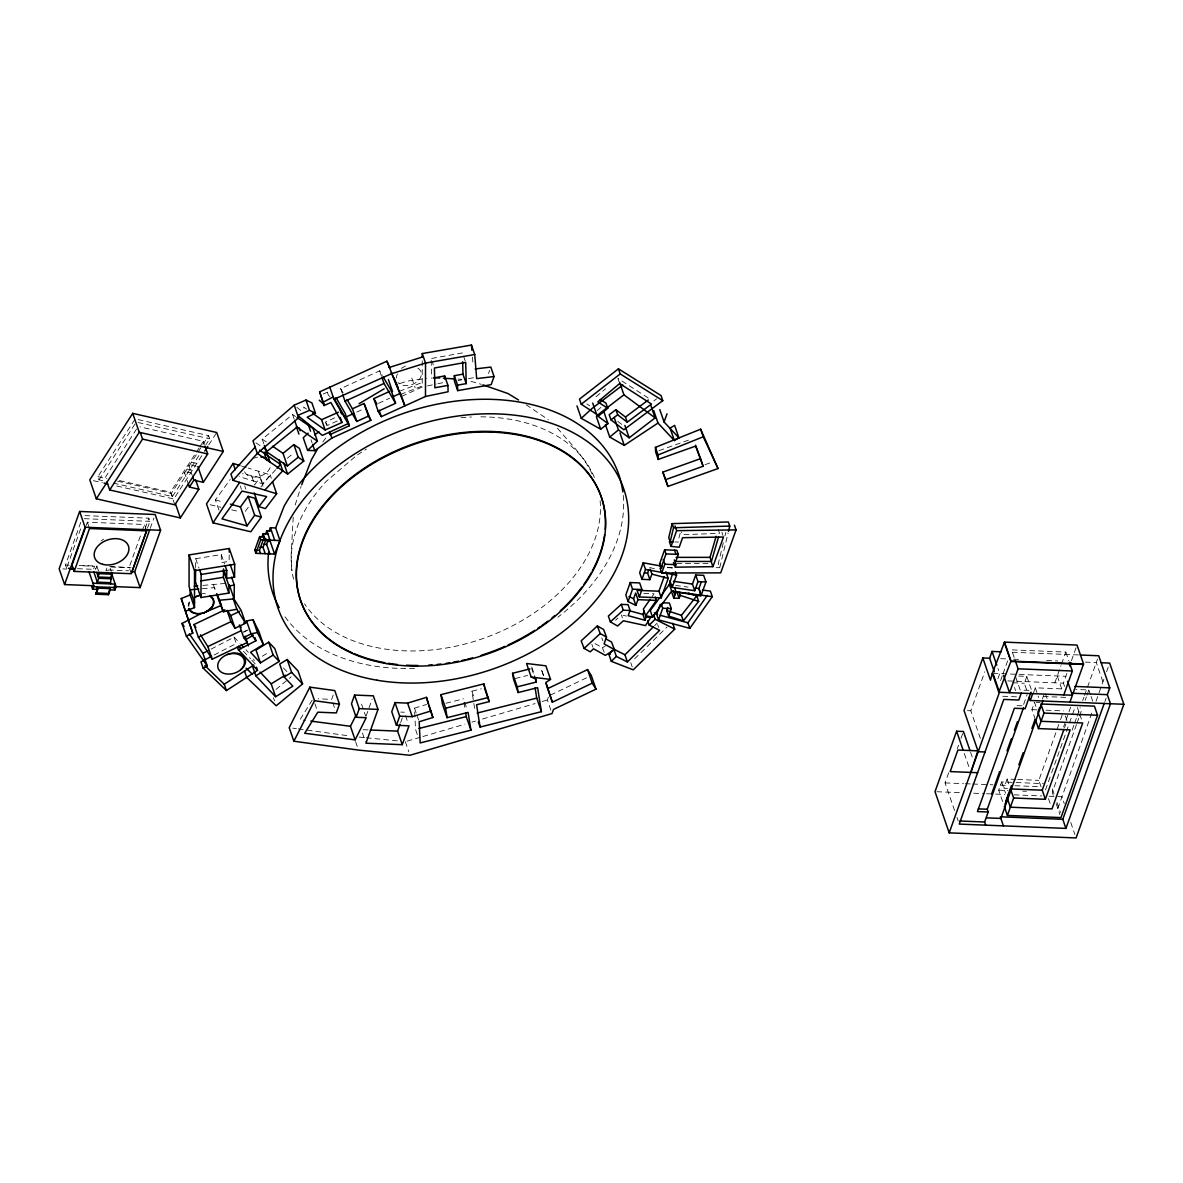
<?xml version="1.0" encoding="UTF-8"?>
<svg xmlns="http://www.w3.org/2000/svg" width="1183" height="1183" viewBox="0 0 1183 1183"><rect width="100%" height="100%" fill="white"/><g stroke="black" fill="none" stroke-linecap="round" stroke-linejoin="round"><path stroke-width="0.75" stroke-dasharray="5 3.75" d="M422.242 360.785L422.213 387.018L401.614 396.423M195.624 567.544L195.727 558.672L221.325 554.576L224.578 564.04M221.325 554.576L221.221 562.62L229.118 561.363L229.206 554.014M293.221 517.178L291.122 555.241L291.905 570.428M295.188 504.978L301.088 486.45M723.331 542.775L718.318 563.581L719.722 567.677L716.114 567.677M725.002 535.84L725.844 532.38M719.722 567.677L728.092 533.015M188.215 606.214A13.028 9.109 -19 0 1 188.674 603.714L189.25 601.925M678.894 538.058L680.521 532.069M66.559 568.254L65.479 565.09L80.74 522.368M67.18 566.539L81.228 527.234M86.108 525.636L87.335 522.206L144.474 524.513L146.648 530.827M93.649 568.86L94.581 566.273L80.03 565.681M79.113 565.37L96.858 566.095L95.66 569.422L94.581 566.273M106.869 568.077L105.938 570.664L109.087 570.798M131.328 573.711L129.154 567.396L141.413 533.089M142.019 531.374L144.474 524.513M145.169 528.446L148.836 518.198L85.013 515.611M147.476 528.195L149.916 521.348L148.836 518.198M150.197 528.417L153.923 517.991M333.207 694.968L331.639 699.36L318.197 698.813M366.094 716.114L372.127 699.197M488.49 373.547L489.644 370.309M400.653 722.532L403.107 715.671M550.864 710.155L547.359 699.966L548.823 695.855M954.592 810.547L945.069 782.895L948.736 772.617M957.313 748.632L958.541 745.201M960.98 738.355L963.435 731.493M980.367 738.443L970.844 710.776L984.774 671.781M997.89 678.776L999.709 673.689L997.949 668.543M1000.581 680.609L1002.4 675.508M1003.007 673.822L1007.901 660.099M1026.578 689.778L1024.33 683.256L1026.785 676.395L1018.607 676.055M1023.65 704.388L1027.125 694.658M1002.607 801.497L998.718 790.17L1001.661 781.948L1014.334 782.451M1033.528 692.75L1035.302 687.811L1062.999 688.935M1015.931 779.42L1007.117 779.065L1003.835 788.262L1007.458 788.41M1035.317 719.486L1031.931 709.637L1034.534 702.362L1036.796 708.928M1042.386 699.049L1044.234 693.844M1054.837 682.813L1060.944 665.718M1061.55 664.003L1065.824 652.07L1011.569 649.866L1015.118 660.203M1064.552 686.436L1063.413 683.153L1067.11 672.831M1071.443 660.691L1077.033 645.075M1041.084 786.917L1038.837 780.351L1059.924 721.334M1060.545 719.589L1063.029 712.654M1063.591 726.939L1065.439 721.778M1066.046 720.063L1070.955 706.325M1064.552 727.708L1065.794 724.233M1045.506 789.948L1051.036 774.481M1051.643 772.765L1068.841 724.661M1069.447 722.946L1071.902 716.07M1072.523 714.355L1074.977 707.478M1072.168 730.074L1074.016 724.883M1074.637 723.153L1076.5 717.963M1077.121 716.218L1080.212 707.567M1082.682 700.647L1083.924 697.186M1084.545 695.441L1097.513 659.153M1076.456 724.676L1052.264 792.344L1053.935 797.194M1077.077 722.946L1078.94 717.741M1079.547 716.011L1082.031 709.061M1085.136 700.395L1086.378 696.92M1087 695.19L1088.863 689.985L1075.924 689.452M1057.839 808.507L1092.915 709.963M1096.02 701.282L1101.595 685.652M1102.216 683.922L1104.079 678.717M1106.563 671.767L1109.048 664.831M1104.878 701.578L1106.12 698.118M397.399 373.872L396.823 375.647A12.88 8.991 -19 0 0 396.364 378.116M188.674 603.714L189.354 602.428M312.208 700.114L300.024 719.693L305.421 720.403M102.581 480.638L99.002 479.825L97.908 476.66L135.187 418.93L208.622 435.669L209.716 438.834L205.916 444.719M99.002 479.825L136.282 422.094M105.361 477.341L138.204 426.471M174.847 504.816L170.5 492.187L195.402 453.636M196.393 452.083L199.38 447.47M200.371 445.932L203.358 441.318L139.964 426.871M113.331 483.093L172.437 496.564L171.343 493.415L197.206 453.355M198.167 451.876L208.622 435.669M172.437 496.564L199.247 455.041M201.775 455.677L173.812 498.989L114.825 485.548M208.755 444.867L216.74 432.505M652.144 596.543L654.095 593.777L643.034 593.319M218.973 510.213L215.424 499.891L230.227 479.44M245.31 511.352L249.539 505.525M322.782 442.028L327.055 436.261M254.596 484.823L260.068 477.621L242.53 473.703M260.925 486.982L270.153 474.827L248.238 468.084M275.787 469.621L262.656 483.817L239.143 476.586M654.583 625.674L657.156 623.145M634.65 658.827L667.064 627.005M615.604 620.203L617.91 618.103M354.782 456.993L326.582 481.082A159.01 111.054 -19 0 0 294.079 581.134M596.025 396.763L605.592 388.749M597.119 410.619L602.191 406.375M275.935 689.452L291.181 676.794M263.839 443.862L262.197 439.13L292.615 414.538L295.528 416.534M287.321 458.22L294.049 452.764M653.8 400.919L656.683 398.76M101.087 540.971L103.601 539.167M401.362 368.342L405.281 366.065M595.079 643.67L602.458 647.766L605.489 645.859M262.301 656.225L268.556 652.41M243.565 631.973L246.759 630.302M211.106 649.112L234.071 637.193L236.245 643.508L213.28 655.426M243.654 632.225L250.042 628.898M550.465 695.072L588.055 677.134M342.301 393.362L340.66 388.615L379.654 370.826L382.316 375.41M326.7 425.466L325.517 422.035L335.277 417.584M337.259 421L327.499 425.436L325.517 422.035M356.748 412.098L363.24 409.126M378.53 403.299L389.532 398.272M323.225 394.057L327.366 392.224L329.924 396.837M399.44 391.277L422.213 382.464M400.534 394.442L423.307 385.614M659.02 450.649L689.645 439.721M705.038 464.668L711.944 462.198M399.839 383.543L406.804 381.192L426.412 378.442M414.922 716.972L414.508 708.144L426.531 704.476M407.1 741.164L421.118 737.039M422.878 736.521L464.949 724.173M471.973 722.118L475.477 721.083M482.487 719.027L535.086 703.574M542.095 701.519L547.359 699.966M515.226 678.539L527.618 675.434M474.605 708.336L471.899 691.197L481.363 688.817M445.947 703.234L463.455 698.842M427.433 385.924L436.128 384.105M437.873 383.736L444.838 382.286M462.449 352.918L431.144 358.538L433.318 364.852M457.954 380.542L461.488 379.906M468.527 378.649L473.821 377.688M202.944 585.422L226.988 583.263M202.293 588.735L214.434 587.64L216.356 592.565M676.765 563.596L709.282 563.581M667.33 567.707L672.757 567.692M675.242 541.947L678.613 542.095M84.274 518.686L149.916 521.348M109.605 566.613L129.154 567.396M65.479 565.09L69.117 565.237M110.98 566.938L131.121 567.751M77.472 568.698L93.841 569.348M108.407 569.94L128.548 570.768M62.803 568.919L66.455 569.067M1012.278 652.247L1078.497 654.938M1000.655 658.665L1006.171 658.901M1013.535 659.197L1020.885 659.493M1046.644 660.543L1057.676 660.986M1085.269 662.096L1096.301 662.554L1103.857 684.513M992.921 673.334L1017.498 674.34M1019.288 674.473L1065.868 676.292M1007.812 680.905L1063.413 683.153M1012.885 682.783L1024.33 683.256M1043.229 696.476L1066.785 697.438M1002.726 696.255L1017.735 696.876M1036.338 702.436L1039.961 702.584M1017.01 705.615L1024.167 705.911M1031.931 709.637L1037.225 709.844M1046.023 710.199L1063.65 710.909M967.428 710.643L970.844 710.776M400.741 712.092L404.335 712.24M363.077 729.704L368.519 729.926M1017.691 779.493L1038.837 780.351M1016.153 782.525L1043.332 783.634M945.069 782.895L963.465 783.634M965.298 783.708L970.814 783.93M972.663 784.004L992.892 784.832M1000.241 785.128L1007.605 785.423M1014.955 785.719L1040.7 786.769M998.718 790.17L1007.946 790.555M1022.718 791.146L1026.415 791.294M936.847 791.738L960.759 792.699M973.639 793.216L984.67 793.66M986.504 793.734L993.853 794.03M995.702 794.089L1004.899 794.458M1014.082 794.828L1041.676 795.937M1049.025 796.233L1061.89 796.75L1064.256 803.612M458.058 379.107L461.74 379.314M359.144 737.053L364.468 737.586M366.242 737.763L400.017 741.135M675.537 585.422L688.136 587.108M292.793 728.151L296.371 728.639M298.175 728.891L305.347 729.867M307.151 730.118L350.227 736.033M202.308 593.319L205.384 593.851M667.389 567.219L672.58 568.165M623.086 615.337L626.487 616.077M138.071 422.508L209.716 438.834M191.513 462.183L196.792 463.396M196.112 466.146L188.452 464.401L192.252 475.448M187.047 469.089L192.341 470.287M191.661 473.037L184.001 471.292L188.348 483.921M119.439 480.549L170.5 492.187M97.908 476.66L106.869 478.716M117.605 481.156L171.343 493.415M93.368 480.653L102.3 482.694M210.101 504.742L220.881 507.285M231.676 509.843L238.862 511.544M649.615 567.47L656.136 569.2M215.424 499.891L223.764 502.243M471.011 381.31L481.259 384.342M241.509 466.028L246.552 467.566M526.139 404.749L548.365 419.743M648.195 397.961L617.896 378.427L619.079 381.828M586.842 403.906L589.77 405.828M262.197 439.13L266.663 442.176M255.957 442.826L261.946 446.923M306.604 409.096L303.617 406.967L304.8 410.397M617.777 421.325L622.066 424.638M296.933 407.351L301.029 410.678M283.447 668.011L287.188 671.944M233.983 636.942L239.957 643.345M245.931 649.763L248.312 652.321M243.417 651.197L250.574 658.887M251.772 660.173L255.365 664.018L253.665 659.094M557.474 428.216C569.777 442.989 584.668 456.904 592.372 474.664M340.66 388.615L343.381 393.274M601.748 637.8L602.916 640.846M602.458 647.766L604.202 652.336M591.811 644.247L592.979 647.293M1088.863 689.985L1090.519 694.835M1091.081 696.447L1093.861 704.536M1065.824 652.07L1068.781 660.676M1077.388 707.493L1079.177 712.654M1079.768 714.384L1081.543 719.545M1057.277 675.951L1062.615 691.449M1065.336 715.848L1067.036 720.772M1045.417 693.756L1047.473 699.715M1035.302 687.811L1038.644 697.512M1026.785 676.395L1031.635 690.473L1020.19 690.014L1015.872 677.489M1070.763 822.496L1074.903 834.503M1052.323 788.898L1054.068 793.97M1056.981 802.414L1060.471 812.558M1056.168 803.656L1059.924 814.569M1014.511 687.486L1015.576 690.606M1048.463 798.555L1050.844 805.446M1007.117 779.065L1009.942 787.272M1001.661 781.948L1005.52 793.187M970.578 752.24L972.958 759.161M964.308 753.541L969.616 768.98M956.973 817.468L958.171 820.928M721.881 532.276L722.976 535.426M718.17 529.259L719.589 533.356L682.34 534.686L681.393 531.951M657.659 624.594L658.65 627.463M621.371 614.968L622.376 617.881M630.746 662.643L632.24 666.961M463.529 356.068L465.17 360.8M543.574 675.656L541.237 668.868L543.381 675.449M531.744 666.931L534.657 675.419M531.67 668.469L533.415 673.571M411.788 378.028L415.144 387.817M379.654 370.826L381.281 375.558M471.899 691.197L474.235 697.985M464.623 702.229L466.96 709.016M327.366 392.224L328.549 395.654M414.508 708.144L418.605 720.018M417.259 734.436L415.499 729.349L415.011 718.746M310.966 439.632L312.061 442.782M405.503 715.626L407.839 722.414M292.615 414.538L294.242 419.27M405.34 741.667L408.845 751.856M361.525 704.107L365.621 715.996M362.427 733.031L365.34 741.504M270.153 474.827L271.336 478.272M355.565 741.623L357.902 748.41M258.308 471.189L263.75 486.982M260.068 477.621L263.025 486.228M332.807 702.746L334.567 707.848M251.92 476.675L254.789 485.015M244.689 485.873L245.827 489.171M240.253 485.917L241.436 489.363M314.9 703.693L317.236 710.48M203.358 441.318L204.437 444.483M273.436 697.733L274.545 700.957M213.339 584.491L216.06 592.387M195.727 558.672L198.995 568.136M110.152 568.18L111.232 571.345M87.335 522.206L89.509 528.52M96.858 566.095L98.485 570.827M464.017 702.391L465.141 709.504M472.431 357.103L473.141 365.71M431.189 360.327L431.618 378.294M623.249 495.396A182.862 127.72 -19 0 1 557.844 617.215M414.538 668.395A182.862 127.72 -19 0 1 283.861 615.13M600.136 500.779A159.01 111.054 -19 0 1 482.812 638.613A159.01 111.054 -19 0 1 304.534 603.848M357.547 454.864A159.01 111.054 -19 0 1 366.405 449.156M461.03 417.717A159.01 111.054 -19 0 1 471.455 417.007M480.86 416.83A159.01 111.054 -19 0 1 595.3 479.721M417.85 368.179A12.88 8.991 -19 0 1 416.386 382.286A12.88 8.991 -19 0 1 397.961 382.479M270.182 467.536A13.649 9.538 -19 0 1 257.243 476.853A13.649 9.538 -19 0 1 244.541 471.588M254.123 458.072A13.649 9.538 -19 0 1 257.554 457.185M188.881 606.14A12.88 8.991 -19 0 1 189.339 603.67"/><path stroke-width="1.5" d="M422.257 357.177L422.257 353.569L471.455 345.066L474.723 354.53L476.675 378.619L494.065 376.534L490.812 367.07L475.152 368.948M389.636 391.396L373.813 398.612L378.161 411.24L381.31 416.638L425.481 396.482L425.525 363.048L422.257 353.569M195.609 569.334L195.461 581.77L200.888 597.548L228.866 593.067L228.955 585.955L223.513 570.162L223.424 577.289L228.866 593.067M200.888 597.548L201.169 574.45L199.543 569.718M194.515 602.443L189.073 586.664L189.073 554.931L229.28 548.483L234.707 564.276L234.559 577.156L226.663 578.413L226.752 570.354L225.125 565.622M229.236 552.165L229.28 548.483M216.607 593.955L218.781 600.269L234.13 598.894L234.308 585.097L231.587 577.2M672.654 573.075L669.386 584.446L671.663 591.071L652.558 617.142L645.637 615.678L656.388 600.402L655.234 597.09M728.506 531.271L729.763 526.08L728.344 521.969L672.136 523.64L668.765 537.644L670.169 541.755L673.556 541.888M670.169 541.755L673.556 527.751L672.136 523.64M661.918 567.707L660.986 568.032L659.567 563.936L664.624 549.799L676.868 550.287L678.288 554.398L675.759 561.467L711.427 561.452L710.022 557.356L716.129 536.283M711.427 561.452L718.569 536.875M970.799 772.425L977.602 751.678L985.025 751.974M111.793 574.169L116.097 586.65L140.112 587.626L160.592 530.295L155.165 514.516L79.631 511.455L59.15 568.772L64.592 584.55L93.812 585.748L92.599 589.178L97.745 589.385L96.03 594.191L108.437 594.694L110.152 589.888L109.28 587.36M64.592 584.55L85.072 527.234L79.631 511.455M85.501 527.352L72.015 565.09L74.189 571.404L131.328 573.711L146.648 530.827L89.509 528.52L74.189 571.404M99.032 572.409L98.278 577.008L111.025 577.526L110.507 583.929M96.71 572.454L98.707 578.265L97.317 582.154L110.078 582.672M96.03 594.191L97.317 588.114L109.708 588.616L108.437 594.694M111.025 577.526L111.779 572.927M110.152 589.888L114.869 590.08L113.997 587.552L115.224 584.121L92.954 583.219M114.869 590.08L116.097 586.65M132.2 570.916L146.869 529.895M140.112 587.626L134.67 571.833L149.576 530.147M622.85 491.891A182.862 127.72 -19 0 0 475.3 399.47A182.862 127.72 -19 0 0 284.053 506.324L275.654 527.958L280.001 540.587L274.574 554.073L255.883 553.319L254.789 550.169L259.624 536.638L264.297 536.831M255.883 553.319L260.704 539.803L259.624 536.638M262.005 537.052L263.203 533.681L267.876 533.873M260.556 553.511L259.461 550.346L263.691 538.531M265.584 534.095L266.796 530.709L271.469 530.901M265.229 553.703L263.055 547.389L266.071 538.93M269.177 531.123L270.389 527.736L275.654 527.958M269.901 553.881L266.633 544.417L268.452 539.344M595.995 689.142L592.225 683.168L552.328 702.214L547.655 688.639L587.552 669.593L591.323 675.567L595.995 689.142L553.511 709.43L552.032 713.556L410.013 755.257L358.479 750.096L293.872 741.223L289.199 727.649L309.857 687.146L334.774 690.576L339.447 704.151L336.312 712.935L317.828 712.181L304.696 733.268L355.122 739.863L366.212 717.682L356.157 717.282L351.484 703.708L354.575 695.057L373.34 695.826L378.013 709.401L365.931 743.205L402.264 744.684L409.007 725.815L396.423 725.297L391.75 711.722L395.004 702.598L407.588 703.116L426.501 697.349L432.919 717.519L419.196 721.719L420.172 742.924L470.938 730.192L468.128 712.417L447.115 717.682L442.442 704.107L440.948 694.643L483.862 683.878L489.2 701.608L476.572 704.772L480.091 727.057L541.4 711.678L537.614 687.678L518.139 692.558L513.452 678.983L512.55 673.275L529.925 668.913M356.157 717.282L359.248 708.632L354.575 695.057M494.065 376.534L491.167 384.638L457.688 390.641L454.435 381.177L454.302 375.706L462.952 374.153L462.657 361.761M396.423 725.297L399.691 716.173L395.004 702.598M402.264 744.684L397.592 731.109L400.046 724.247M653.696 410.619L657.985 423.056L674.384 440.564L678.894 437.814L664.077 422.006L667.02 413.799M606.509 637.075L604.084 643.877L614.45 649.659L605.356 655.382L593.555 648.802L590.258 651.848L584.091 648.432L581.193 640.816L597.311 625.97L603.596 629.474L606.509 637.075L600.225 633.57L597.311 625.97M665.911 571.773L668.188 578.413L661.253 597.844L639.323 596.957L641.97 589.548L639.678 582.923L630.243 582.539L625.807 594.96L628.099 601.585L635.877 605.415L637.948 599.648L635.655 593.023L633.6 598.79L635.877 605.415M628.099 601.585L632.535 589.164L630.243 582.539M662.214 566.273L643.212 562.797L639.663 572.72L641.955 579.345L649.896 579.67L651.892 574.11L650.177 569.127M646.095 617.112L650.665 617.408L645.519 625.585L623.382 620.779L617.6 626.014L610.369 621.874L608.358 616.062L621.252 604.38L628.069 604.661L630.066 610.472L628.203 615.692L644.972 620.262L646.095 617.112L643.36 609.053L650.192 599.323M641.955 579.345L645.489 569.437L643.212 562.797M649.896 579.67L647.619 573.045L648.609 570.265M644.972 620.262L642.975 614.45L644.099 611.3M660.986 568.032L666.029 553.895L664.624 549.799M674.325 559.929L675.951 564.675L675.035 567.204L712.92 566.657L723.508 537.008L682.606 537.703L679.205 547.241L671.012 546.383L676.632 530.664L674.99 525.932M734.421 525.163L736.063 529.895L720.713 572.853L661.711 573.016L664.861 564.217L663.219 559.485M661.253 597.844L658.961 591.219L664.181 576.639M660.232 604.365L656.669 614.317L658.576 619.877L689.807 628.35L712.284 596.661L710.377 591.101L702.465 590.036M658.576 619.877L662.731 608.254L661.297 604.084M671.663 591.071L700.913 596.01L705.94 581.947L703.663 575.322L695.708 574.997L697.985 581.622L694.732 590.731L672.195 587.389L676.587 575.101L675.449 571.788M688.329 593.082L696.743 595.833L698.65 601.378L683.345 620.883L668.617 616.077L666.709 610.532L667.774 607.53M679.205 592.579L680.166 595.36L679.101 598.302L673.778 598.095L676.025 591.811L674.591 587.64M668.617 616.077L671.293 608.609L669.386 603.049L662.524 602.768M694.732 590.731L692.454 584.091L695.708 574.997M701.208 595.182L698.931 588.543L701.297 581.932M699.301 589.622L700.44 594.62M969.986 750.525L963.435 731.493L956.618 731.227L935.014 791.664L949.195 832.862L1076.086 837.934L1123.85 704.284L1109.669 663.086L1101.314 662.746M994.341 671.914L989.624 658.221L982.807 657.955L964.027 710.51L978.208 751.693M989.624 658.221L992.049 651.434L1001.247 651.803M1067.539 681.29L1072.389 695.234L998.836 692.262L992.315 673.319L1004.515 642.132L1077.033 645.075L1083.554 664.018L1069.935 702.096M949.195 832.862L999.443 692.277L993.513 675.064M1004.515 642.132L1011.036 661.075L998.836 692.262M1015.118 660.203L1018.09 668.809L1009.557 692.691L1003.628 675.463M1021.269 693.164L1018.829 700.025L1003.805 699.419L959.25 824.078L1065.927 828.411L1110.482 703.752L1107.347 694.658L1109.772 687.855L1098.726 655.752L1080.33 655.012M991.635 793.941L999.635 771.553M1007.029 750.894L1011.332 738.843M1014.408 730.222L1017.484 721.615M985.72 825.157L984.626 821.993L988.189 812.011L987.243 809.231L1023.546 707.626M1031.014 692.188L1025.129 708.691L1014.378 708.247L977.454 811.582L988.189 812.011M1123.85 704.284L1030.275 700.499L1032.715 693.637M1005.875 801.202L1011.435 785.616M1018.859 764.839L1023.191 752.713M1031.857 728.477L1034.948 719.826M1004.87 804.691L1006.629 799.752M1008.862 793.512L1007.221 798.111L1010.356 807.205L1052.027 808.891L1082.726 722.99L1041.055 721.305L1037.92 712.21L1039.694 707.271M1042.948 700.691L1000.862 818.429L986.696 817.852M1045.358 799.294L1070.171 729.867L1038.452 728.58L1043.997 713.068L1040.863 703.974L1094.423 706.147L1097.558 715.242L1060.959 817.601L1007.413 815.427L1013.639 798.007L1010.504 788.913L1042.223 790.2L1045.358 799.294L1013.639 798.007M1069.595 665.896L1070.822 662.421M1063.813 694.894L1072.345 671.012L1069.373 662.406M1042.223 790.2L1063.931 729.453M1065.927 828.411L1062.792 819.316L1104.257 703.308M204.851 612.439L203.18 612.942M301.709 484.793L311.425 459.743L317.428 449.229M355.122 739.863L350.449 726.288L355.994 715.197M293.872 741.223L314.53 700.72L309.857 687.146M192.799 477.03L193.879 480.18L203.313 482.339L223.262 451.448L216.74 432.505L132.733 413.355L89.79 479.84L96.311 498.782L180.334 517.932L198.862 489.23L195.609 479.766M96.311 498.782L139.254 432.298L132.733 413.355M204.984 446.05L207.705 453.947L174.847 504.816L109.708 489.969L142.552 439.1L140.378 432.786M204.777 451.034L207.764 446.405M198.862 489.23L189.428 487.085L193.879 480.18M239.838 465.511L233.11 463.44L206.493 503.899L213.014 522.842L250.781 531.759L261.339 517.163L254.818 498.22L248.149 496.342L240.46 506.96L246.981 525.903L221.946 518.834L242.027 491.093L266.589 496.564L258.944 506.635L265.391 508.616L276.674 493.769L272.519 481.718M213.014 522.842L239.631 482.383M689.807 628.35L687.9 622.79L707.316 595.419M246.981 525.903L254.67 515.285L248.149 496.342M659.833 597.474L650.28 610.517L652.558 617.142M661.948 594.576L669.386 584.446L672.284 584.934M683.345 620.883L681.423 615.323L696.743 595.833M255.144 447.1L230.892 474.058L233.081 480.372L276.674 493.769M233.081 480.372L257.317 453.414L298.545 417.762L294.197 405.133L305.983 400.046L311.913 402.885L315.462 413.178L307.151 417.259L325.148 429.976L341.976 422.523L340.201 417.377M240.785 669.696L242.485 667.818A14.802 10.336 -19 0 0 230.271 653.8L227.313 654.554M276.985 468.335L280.563 464.461L259.639 450.161M264.844 490.132L282.737 470.775L278.937 459.729M206.537 611.626L221.413 605.385L217.007 594.191M672.743 623.352L674.739 629.105L633.23 669.844L611.3 661.327L608.831 654.125L612.587 650.428M611.3 661.327L616.328 656.402L613.844 649.201L624.935 654.776L627.419 661.977L659.641 630.347L649.216 625.112L647.737 620.794M649.216 625.112L655.16 619.271L653.681 614.953M624.935 654.776L653.297 626.946M206.093 611.803L210.145 609.319A12.88 8.991 -19 0 0 210.367 596.202M308.142 433.126L303.247 437.754L307.595 450.383L314.767 450.679L331.861 438.065L370.841 420.276L364.068 403.492L352.43 408.8L347.003 399.484M307.595 450.383L317.384 441.111L313.037 428.483L296.992 417.525M603.67 411.166L607.958 423.618L600.698 429.192L581.267 418.353L591.811 408.653L622.805 385.007M584.091 648.432L600.225 633.57M610.369 621.874L623.264 610.191L630.066 610.472M294.197 405.133L252.97 440.786L257.317 453.414L287.617 474.117L303.78 461.045L299.432 448.416L293.857 444.601L283.033 453.355L287.38 465.984L298.205 457.229L293.857 444.601M607.737 408.298L598.879 415.736L581.252 404.231L579.493 399.115L618.428 368.83L661.016 395.536L662.776 400.638L623.825 429.754L610.975 419.832L609.215 414.715L615.929 409.702L625.467 417.067L627.227 422.183L651.478 404.054L619.655 383.543L597.785 401.88L607.737 408.298L605.977 403.181L600.299 399.514M252.482 666.147L255.809 675.804L275.624 696.713L292.866 686.14L284.157 676.957L279.72 664.077L287.173 659.508L298.116 671.042L302.552 683.937L276.216 705.778L246.7 677.386L244.526 671.072M605.43 424.593L609.718 437.045L618.458 429.917L614.169 417.481M287.38 465.984L266.545 451.758L296.963 427.167L294.789 420.852M581.252 404.231L620.188 373.932L662.776 400.638M607.958 423.618L597.001 415.514L623.914 394.826L619.641 382.39M618.458 429.917L629.164 437.828L655.116 417.88L650.827 405.429M610.975 419.832L617.689 414.819L615.929 409.702M625.467 417.067L648.284 400.017M359.1 403.669L384.194 388.808M314.693 434.9L318.966 431.751M207.099 611.345L211.787 607.175A13.028 9.109 -19 0 0 209.953 596.158M208.77 610.31L204.023 612.764M609.718 437.045L624.269 445.37L657.985 423.056M518.139 692.558L517.222 686.85L536.343 682.044L535.825 678.805L531.211 677.075L526.539 663.5L545.866 665.822L550.539 679.397L545.91 682.443L552.328 702.214M256.445 667.182L257.539 670.332L226.426 690.547L224.252 684.232L253.813 665.023M268.733 642.192L256.001 649.999L260.437 662.879L273.169 655.071L268.733 642.192L274.796 648.58L279.232 661.46L255.809 675.804M275.624 696.713L271.188 683.833L285.295 675.182M284.157 676.957L291.609 672.388L287.173 659.508M246.153 639.426L253.266 635.123M237.325 646.672L238.419 649.822L255.986 640.698L251.033 633.851L246.596 620.971L252.985 619.655L258.944 631.678L263.38 644.558L250.589 652.306L260.437 662.879M341.976 422.523L330.9 402.516L324.024 405.577L319.647 391.854L386.915 361.185L389.784 367.943M243.772 622.731L246.685 621.223M211.639 656.269L200.962 661.815L203.136 668.129L207.262 665.985L202.914 653.356L207.824 650.813M241.155 627.434L239.395 624.994L243.742 637.637L251.033 633.851L257.421 632.535L263.38 644.558M243.742 637.637L247.262 642.487L212.201 659.197L198.36 637.164L194.012 624.535L224.933 609.792M227.387 610.339L230.7 615.618L239.735 611.315M198.36 637.164L230.907 621.652L235.047 628.247L245.591 623.219L241.243 610.591L233.48 598.214M200.474 634.813L207.853 646.569L241.317 630.613M194.677 597.09L201.036 594.827M207.262 665.985L186.352 636.084L182.005 623.456L201.332 613.445A12.88 8.991 -19 0 1 189.265 608.476M186.352 636.084L192.77 633.142L181.236 598.509L190.167 594.975L190.167 589.814L198.833 589.045M342.833 394.93L345.022 401.244L384.002 383.455L395.566 403.299L378.161 411.24M345.377 417.288L353.495 413.577M392.682 396.837L400.534 393.259M345.022 401.244L356.778 421.429L368.416 416.12L370.841 420.276M335.972 397.577L345.037 413.118L349.384 425.747L329.865 434.664L329.066 432.327M329.628 386.678L333.976 399.307L391.262 373.813L425.525 363.048L474.723 354.53M312.608 413.325L321.599 419.684L338.427 412.231M315.462 413.178L309.517 410.338L297.732 415.425L322.353 435.388L348.571 423.41L333.162 396.97L323.196 402.146L324.024 405.577M703.131 466.25L695.663 446.08L658.221 459.433L655.619 451.862L655.441 447.366L700.661 429.192L718.007 468.542L667.922 486.435L662.82 472.121L700.528 458.664L703.131 466.25L665.438 479.706M658.221 459.433L658.044 454.937L703.264 436.778L718.007 468.542M185.583 611.138L194.515 607.604L194.515 570.709L189.073 554.931M206.197 611.759L207.01 611.448M659.567 563.936L660.498 563.596M389.089 367.499L423.351 356.734M399.691 716.173L412.261 716.691L431.174 710.924M202.87 613.06L204.378 612.631L200.74 613.593A13.028 9.109 -19 0 1 188.6 608.58M447.115 717.682L445.621 708.218L488.535 697.452M477.178 713.038L536.727 698.103L535.1 687.811M419.004 728.462L466.265 716.617L465.703 713.053M425.481 396.482L448.091 391.75L447.943 385.421L444.675 375.943L433.244 377.998M447.943 385.421L434.871 387.758L434.412 368.002L465.703 362.382L466.22 383.617L457.57 385.17L457.688 390.641M218.781 600.269L223.291 611.729L236.851 609.289L245.591 623.219M194.515 570.709L234.707 564.276M201.169 574.45L226.752 570.354M200.696 580.927L223.424 577.289M228.955 585.955L234.308 585.097M194.278 586.191L197.738 585.881M673.556 527.751L729.763 526.08M676.632 530.664L736.063 529.895M676.129 557.37L710.022 557.356M263.986 452.305L266.693 452.424L269.251 459.876L266.545 459.758L264.489 453.799M85.072 527.234L160.592 530.295M666.029 553.895L678.288 554.398M260.704 539.803L280.001 540.587M267.107 541.326L270.227 541.444L274.574 554.073M263.528 544.284L266.633 544.417M259.935 547.256L263.055 547.389M664.861 564.217L675.951 564.675M254.789 550.169L259.461 550.346M644.439 572.912L647.619 573.045M697.985 581.622L705.94 581.947M632.535 589.164L641.97 589.548M658.961 591.219L637.031 590.332L639.323 596.957M68.377 568.328L73.834 568.55M70.108 569.215L73.76 569.363M131.239 571.7L134.67 571.833M99.476 573.666L112.222 574.184M637.948 599.648L656.388 600.402M98.707 578.265L111.453 578.783M662.731 608.254L671.293 608.609M113.997 587.552L91.727 586.65L92.599 589.178M95.601 592.92L107.993 593.422M1011.036 661.075L1083.554 664.018M1083.406 664.432L1010.888 661.489L1004.367 642.546M1018.09 668.809L1072.345 671.012M608.831 654.125L610.458 654.199M992.315 673.319L990.467 680.195L982.807 657.955M1074.77 686.436L1109.772 687.855M1072.33 693.238L1107.347 694.658M1043.997 713.068L1097.558 715.242M359.248 708.632L378.013 709.401M978.504 750.88L957.89 750.037L950.186 771.582L977.616 772.691M370.338 730L397.592 731.109M978.282 808.876L987.243 809.231M1002.134 816.861L1062.792 819.316M959.931 821.002L984.626 821.993M435.995 377.791L439.677 377.998M443.359 378.22L454.376 378.885M531.211 677.075L550.539 679.397M310.833 721.112L350.449 726.288M695.323 588.069L698.931 588.543M676.025 591.811L712.284 596.661M314.53 700.72L339.447 704.151M673.378 581.267L692.454 584.091M645.489 569.437L676.587 575.101M139.254 432.298L223.262 451.448M142.552 439.1L207.705 453.947M104.089 483.093L107.668 483.906M651.892 574.11L668.188 578.413M660.129 615.264L687.9 622.79M629.563 610.798L642.975 614.45M230.448 504.135L240.46 506.96M254.67 515.285L261.339 517.163M482.975 384.859L508.025 393.555L518.553 400.002M680.166 595.36L698.65 601.378M666.709 610.532L681.423 615.323M628.927 596.483L633.6 598.79M654.317 612.898L657.585 614.539M655.16 619.271L674.739 629.105M616.328 656.402L627.419 661.977M605.607 638.746L611.537 642.044L614.45 649.659M296.963 427.167L317.384 441.111M298.205 457.229L303.78 461.045M272.622 446.242L283.033 453.355M263.439 447.943L266.426 449.984M623.914 394.826L655.116 417.88M617.689 414.819L627.227 422.183M319.247 400.194L323.994 404.482L319.647 391.854M246.108 668.203L252.526 674.369M204.836 665.556L224.252 684.232M203.136 668.129L226.426 690.547M291.609 672.388L302.552 683.937M273.169 655.071L279.232 661.46M260.038 672.077L271.188 683.833M241.155 644.631L243.535 647.205M238.626 646.066L241.021 648.639M238.419 649.822L257.539 670.332M195.091 596.897L195.269 597.119A12.85 8.976 -19 0 1 198.3 595.714M182.005 623.456L184.09 626.443M189.324 633.925L202.914 653.356M194.012 624.535L195.86 627.478M383.218 376.933L391.218 390.671L395.566 403.299M373.813 398.612L376.963 404.009M333.976 399.307L349.384 425.747M394.087 378.072L398.39 388.201M399.987 392.564L401.614 396.423M391.233 372.556L400.534 394.442M695.545 445.222L700.528 458.664M662.82 472.121L665.319 478.849M1029.18 697.334L1030.275 700.499M1035.317 719.486L1038.452 728.58M992.049 651.434L996.766 665.127M1004.278 806.348L1007.413 815.427M1000.3 816.788L1003.435 825.882M956.618 731.227L963.125 750.111M700.661 429.192L703.264 436.778M678.894 437.814L674.621 425.377L670.096 428.128L674.384 440.564M659.803 409.569L664.077 422.006M711.294 561.91L712.92 566.657M655.441 447.366L658.044 454.937M665.837 480.372L667.922 486.435M618.428 368.83L620.188 373.932M674.561 550.199L675.966 554.309M669.386 541.651L671.012 546.383M673.408 562.472L674.502 565.622M624.875 425.392L629.164 437.828M677.194 592.742L679.101 598.302M619.981 432.934L624.269 445.37M669.918 580.764L672.195 587.389M673.393 590.968L674.828 595.138M671.855 592.535L673.778 598.095M660.084 568.284L661.711 573.016M592.713 403.078L597.001 415.514M596.409 416.756L600.698 429.192M576.979 405.917L581.267 418.353M621.252 604.38L623.264 610.191M587.552 669.593L592.225 683.168M462.952 374.153L466.22 383.617M454.302 375.706L457.57 385.17M534.583 676.957L536.343 682.044M536.727 698.103L541.4 711.678M512.55 673.275L517.222 686.85M402.161 397.991L404.882 405.887L386.915 361.185M388.394 379.566L392.534 391.558M381.828 377.14L384.002 383.455M484.512 688.033L489.2 701.608M379.137 410.324L381.31 416.638M478.346 721.955L480.091 727.057M364.068 403.492L368.416 416.12M466.265 716.617L470.938 730.192M352.43 408.8L356.778 421.429M440.948 694.643L445.621 708.218M340.305 410.442L341.488 413.873M428.837 705.645L432.919 717.519M329.687 431.751L331.861 438.065M321.599 419.684L325.148 429.976M305.983 400.046L309.517 410.338M407.588 703.116L412.261 716.691M307.979 423.751L310.552 431.204M312.593 444.364L314.767 450.679M299.107 427.802L300.142 430.789M296.371 426.693L298.929 434.146M283.816 463.056L287.617 474.117M264.371 445.444L266.545 451.758M270.389 527.736L274.737 540.365M254.197 492.867L258.944 506.635M266.796 530.709L270.064 540.187M263.203 533.681L265.376 539.995M233.11 463.44L235.284 469.755M252.985 619.655L257.421 632.535M197.886 466.546L203.313 482.339M230.212 564.513L234.559 577.156M254.907 637.548L255.986 640.698M229.251 584.698L234.13 598.894M223.395 568.934L226.663 578.413M233.051 598.243L236.851 609.289M245.088 636.173L248.371 645.874M188.348 483.921L189.428 487.085M230.7 615.618L235.047 628.247M227.106 610.591L230.907 621.652M218.944 599.101L223.291 611.729M175.587 504.15L180.334 517.932M190.167 594.975L194.515 607.604M207.853 646.569L212.201 659.197M192.77 633.142L181.236 598.509M106.988 482.072L109.708 489.969M93.782 571.862L97.76 583.411M96.873 586.857L97.745 589.385M88.947 571.611L93.812 585.748M546.058 683.7L547.655 688.639M426.501 697.349L428.246 703.944M483.862 683.878L484.305 686.643M471.455 345.066L471.869 350.227M444.675 375.943L444.764 379.107M352.386 652.898A159.01 111.054 -19 0 1 389.059 454.035A159.01 111.054 -19 0 1 605.193 529.393M604.602 534.775A159.01 111.054 -19 0 1 592.402 570.738M591.485 572.395A159.01 111.054 -19 0 1 584.018 584.225M581.903 587.152A159.01 111.054 -19 0 1 560.195 610.916M554.842 615.574A159.01 111.054 -19 0 1 552.077 617.851M547.833 621.179A159.01 111.054 -19 0 1 542.006 625.437M540.527 626.472A159.01 111.054 -19 0 1 537.659 628.424M534.746 630.347A159.01 111.054 -19 0 1 508.128 644.927M504.875 646.391A159.01 111.054 -19 0 1 481.185 655.338M472.49 657.881A159.01 111.054 -19 0 1 467.27 659.227M465.54 659.641A159.01 111.054 -19 0 1 462.065 660.439M458.56 661.179A159.01 111.054 -19 0 1 453.281 662.184M449.747 662.791A159.01 111.054 -19 0 1 446.213 663.338M440.904 664.033A159.01 111.054 -19 0 1 437.385 664.417M432.12 664.89A159.01 111.054 -19 0 1 428.645 665.127M417.673 665.482A159.01 111.054 -19 0 1 406.449 665.201M397.251 664.476A159.01 111.054 -19 0 1 388.349 663.293M384.786 662.687A159.01 111.054 -19 0 1 353.939 653.563M279.203 607.589A182.862 127.72 -19 0 1 268.615 552.417M260.985 456.978A13.649 9.538 -19 0 1 266.9 458.59M268.97 460.291A13.649 9.538 -19 0 1 270.256 462.449M241.347 669.282L238.434 671.382A14.329 10.011 -19 0 1 219.476 670.613A14.329 10.011 -19 0 1 224.8 655.722L228.171 654.155A14.329 10.011 -19 0 1 243.757 656.491A14.329 10.011 -19 0 1 241.347 669.282M376.963 680.21A182.862 127.72 -19 0 0 627.862 506.413A182.862 127.72 -19 0 0 347.669 458.649A182.862 127.72 -19 0 0 376.963 680.21M386.826 663.633A159.01 111.054 -19 0 0 604.971 512.52A159.01 111.054 -19 0 0 361.347 470.997A159.01 111.054 -19 0 0 386.826 663.633M102.655 564.321A17.878 12.495 -19 0 0 128.917 549.06A17.878 12.495 -19 0 0 103.01 542.021A17.878 12.495 -19 0 0 102.655 564.321"/></g></svg>
